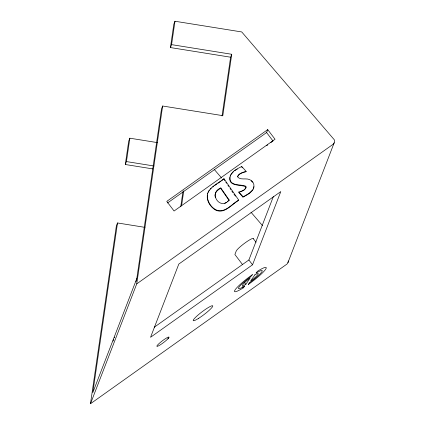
<?xml version="1.0" encoding="UTF-8"?>
<svg xmlns="http://www.w3.org/2000/svg" width="425" height="425" viewBox="0 0 425 425"><rect width="100%" height="100%" fill="white"/><g stroke="black" fill="none" stroke-linecap="round" stroke-linejoin="round"><path stroke-width="0.64" d="M207.379 195.006C206.943 200.913 210.561 206.715 215.587 209.637C224.57 214.104 231.662 203.995 238.717 200.085L223.964 178.67C218.455 183.52 209.934 186.304 207.533 193.848M288.262 260.955A4.415 4.266 21.1 0 1 288.246 261.402L288.182 261.848A4.415 4.266 21.1 0 1 286.864 264.137L90.477 403.75L116.37 225.887L117.502 222.96L144.973 227.364M152.777 168.906L125.306 164.507L128.711 141.121L129.843 138.194L157.335 142.598M117.502 222.96L92.815 392.557L136.813 278.54L161.5 108.943L162.632 106.016L222.801 115.658L231.737 54.278L171.567 44.636L170.436 47.563L230.605 57.205L231.737 54.278M125.306 164.507L126.438 161.58L129.843 138.194M170.436 47.563L173.841 24.177L174.972 21.25L241.745 31.949L334.278 139.756A4.415 4.266 21.1 0 1 334.507 141.53L334.443 141.977A4.415 4.266 21.1 0 1 333.12 144.266L136.738 283.879L90.477 403.75M136.738 283.879L162.632 106.016M171.567 44.636L174.972 21.25M180.726 206.8L182.915 191.781M181.571 205.827L183.754 190.809M222.052 115.977L230.605 57.205M253.651 187.903L253.874 186.639M207.671 193.481C205.833 199.893 209.961 206.794 215.443 210.003C224.427 214.471 231.519 204.361 238.579 200.451L238.717 200.085M230.329 175.743C226.838 186.644 239.87 184.418 245.677 186.617L245.937 187.356L245.82 186.251C240.518 183.908 229.431 186.655 229.946 177.416M246.075 186.989L245.719 188.27L244.067 190.124M136 281.743L136.813 278.54M112.997 341.147L113.666 339.41M223.826 179.031L223.964 178.67M215.385 197.71C213.594 193.556 217.303 190.081 220.671 188.312L220.814 187.946L229.176 200.021L227.513 201.551M237.734 176.125C239.541 173.373 243.026 172.55 246.006 171.732L246.144 171.365L241.756 166.51L241.618 166.876L242.494 167.848M245.857 187.903C244.455 190.405 241.405 191.181 238.871 192.01L238.728 192.376L242.903 197.072C246.803 195.096 251.308 193.008 253.279 188.849M167.54 202.959L266.602 132.547L267.734 129.62L275.039 139.251L174.08 211.012L166.77 201.381L267.734 129.62M242.903 197.072L249.13 193.29L252.514 190.118M154.243 327.245L248.885 259.973L273.339 196.61M252.54 264.791L280.787 191.585L178.803 264.074L150.551 337.28L252.54 264.791L248.885 259.973M287.911 262.698L334.172 142.827M253.141 189.215C255.17 185.783 253.502 180.933 249.682 179.648C246.064 177.783 239.833 180.561 237.644 176.662L237.506 177.028C238.324 173.219 242.978 172.295 246.144 171.365M230.185 176.109C231.992 171.068 237.304 168.714 241.756 166.51M208.059 192.366L209.18 190.4M243.53 287.683L244.699 285.977L244.109 286.354A14.875 2.061 -37.2 0 1 238.94 287.231A14.875 2.061 -37.2 0 1 250.702 276.744L252.508 274.592L252.2 274.805A19.837 2.747 -37.2 0 0 235.137 289.786A19.837 2.747 -37.2 0 0 243.238 287.874L243.53 287.683L242.803 286.721M245.868 284.272L250.171 277.998L248.524 279.246A9.918 1.376 -37.2 0 0 244.587 284.994L245.868 284.272L244.407 282.349M230.945 174.532L233.304 171.812M168.799 337.769L167.848 338.879A7.629 1.057 -37.2 0 1 157.654 346.253A7.629 1.057 -37.2 0 1 162.233 340.914A7.629 1.057 -37.2 0 1 168.799 337.769L167.848 338.879M210.386 189.136L211.188 188.296M212.739 187.074L213.77 186.262M229.176 200.021C220.166 211.082 207.952 192.828 220.814 187.946M266.666 145.711L267.723 144.92M270.884 142.556L272.993 140.978L266.602 132.547M221.956 180.407L223.359 179.377M214.806 185.443L216.877 183.993M217.913 183.271L221.027 181.093M234.812 170.616L237.262 169.102M224.724 203.405L226.504 202.327M242.436 191.027L243.525 190.421M240.311 191.85L241.894 191.33M126.438 161.58L153.908 165.978M251.233 180.907L252.551 182.224M238.871 192.01L243.047 196.706M214.301 169.49L221.632 178.032M250.968 212.192L262.613 225.755M253.273 238.595L256.057 242.261M242.436 264.451L234.892 254.506L236.236 251.032A10.678 1.482 -37.2 0 1 245.724 242.425A10.678 1.482 -37.2 0 1 253.231 238.946M242.505 286.907L243.238 287.874M234 194.183L235.434 196.18M220.671 188.312L229.038 200.387M227.922 185.422L228.639 186.458M230.063 188.53L230.78 189.561M231.853 191.117L232.921 192.668M224.166 179.568L224.846 180.636M225.866 182.235L226.546 183.303M114.336 337.673A10.678 1.482 -37.2 0 1 114.638 337.137M249.385 282.832L248.216 284.538L248.524 284.325A19.837 2.747 -37.2 0 0 265.588 269.344A19.837 2.747 -37.2 0 0 257.486 271.256L256.025 273.153L256.615 272.776A14.875 2.061 -37.2 0 1 261.779 271.899A14.875 2.061 -37.2 0 1 250.022 282.386L249.385 282.832M254.857 274.853L250.553 281.127L252.2 279.884A9.918 1.376 -37.2 0 0 256.137 274.136L254.857 274.853M198.629 318.336A12.208 1.689 -37.2 0 0 212.771 305.915A12.208 1.689 -37.2 0 0 197.63 315.414A12.208 1.689 -37.2 0 0 198.629 318.336"/></g></svg>
